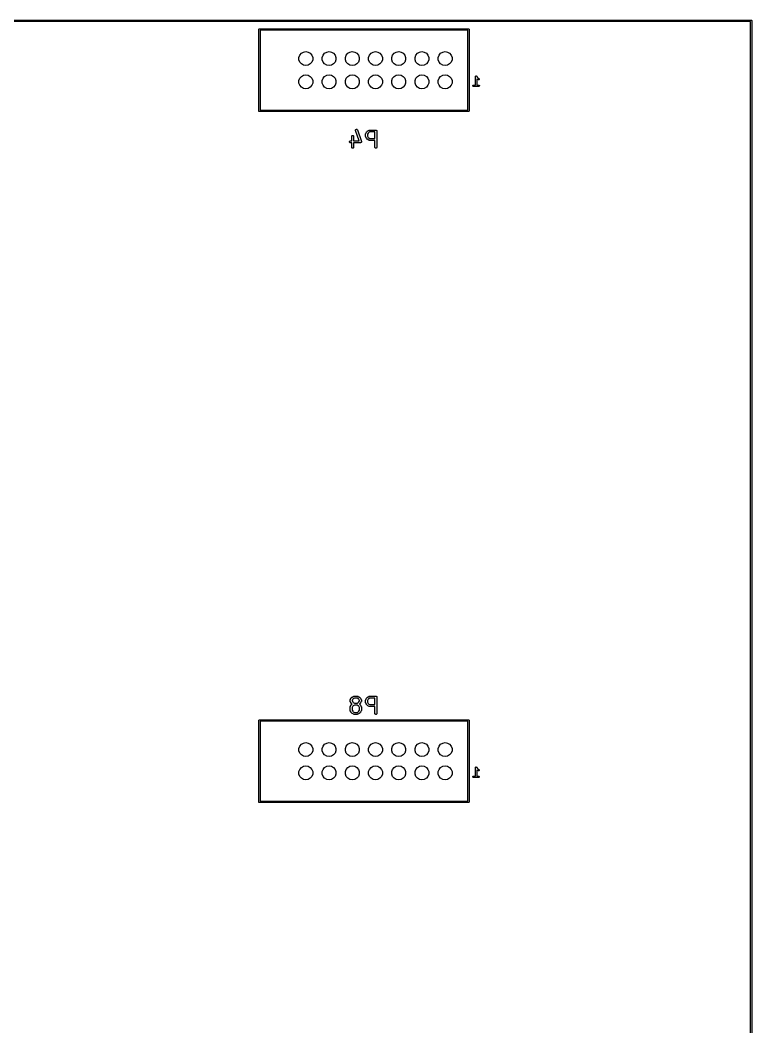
# Model space of a CAD drawing. Extents: x 25 to 346, y -457 to -16.
# Drawn here: x 265.5 to 345.5, y -126.5 to -16.4 of the extents above; entities that cross this region are included whole.
import ezdxf

# ---------------------------------------------------------------- set-up
doc = ezdxf.new("R2010")
doc.units = 0
doc.header["$MEASUREMENT"] = 0
doc.layers.add('BLACK', color=7, linetype='CONTINUOUS')

msp = doc.modelspace()

# ---------------------------------------------------------------- linework, layer by layer
at = {"layer": 'Black'}
for p, q in [((25.4, -16.435), (345.44, -16.435)), ((345.44, -16.435), (345.446, -16.4361)), ((345.446, -16.4361), (345.453, -16.4361)), ((345.453, -16.4361), (345.459, -16.4384)), ((345.459, -16.4384), (345.466, -16.4395)), ((345.466, -16.4395), (345.471, -16.4428)), ((345.471, -16.4428), (345.477, -16.445)), ((345.477, -16.445), (345.483, -16.4493)), ((345.483, -16.4493), (345.488, -16.4525)), ((345.488, -16.4525), (345.492, -16.4576)), ((345.492, -16.4576), (345.497, -16.4618)), ((345.497, -16.4618), (345.501, -16.4675)), ((345.501, -16.4675), (345.505, -16.4725)), ((345.505, -16.4725), (345.507, -16.4787)), ((345.507, -16.4787), (345.51, -16.4843)), ((345.51, -16.4843), (345.512, -16.4908)), ((345.512, -16.4908), (345.514, -16.497)), ((345.514, -16.497), (345.514, -16.5035)), ((345.514, -16.5035), (345.515, -16.51)), ((345.365, -16.585), (25.475, -16.585)), ((291.568, -17.4625), (291.569, -17.456)), ((291.568, -26.3525), (291.568, -17.4625)), ((291.569, -17.4495), (291.571, -17.4433)), ((291.569, -17.456), (291.569, -17.4495)), ((291.571, -17.4433), (291.572, -17.4368)), ((291.572, -17.4368), (291.576, -17.4312)), ((291.576, -17.4312), (291.578, -17.425)), ((291.578, -17.425), (291.582, -17.42)), ((291.582, -17.42), (291.585, -17.4143)), ((291.585, -17.4143), (291.59, -17.4101)), ((291.59, -17.4101), (291.595, -17.405)), ((291.595, -17.405), (291.6, -17.4018)), ((291.6, -17.4018), (291.605, -17.3975)), ((291.605, -17.3975), (291.611, -17.3953)), ((291.611, -17.3953), (291.617, -17.392)), ((291.617, -17.392), (291.624, -17.3909)), ((291.624, -17.3909), (291.63, -17.3886)), ((291.63, -17.3886), (291.636, -17.3886)), ((291.636, -17.3886), (291.643, -17.3875)), ((291.643, -17.3875), (314.503, -17.3875)), ((291.718, -17.5375), (291.718, -26.2775)), ((314.428, -17.5375), (291.718, -17.5375)), ((314.428, -26.2775), (314.428, -17.5375)), ((314.503, -17.3875), (314.509, -17.3886)), ((314.509, -17.3886), (314.516, -17.3886)), ((314.516, -17.3886), (314.522, -17.3909)), ((314.522, -17.3909), (314.528, -17.392)), ((314.528, -17.392), (314.534, -17.3953)), ((314.534, -17.3953), (314.54, -17.3975)), ((314.54, -17.3975), (314.545, -17.4018)), ((314.545, -17.4018), (314.551, -17.405)), ((314.551, -17.405), (314.555, -17.4101)), ((314.555, -17.4101), (314.56, -17.4143)), ((314.56, -17.4143), (314.564, -17.42)), ((314.564, -17.42), (314.568, -17.425)), ((314.568, -17.425), (314.57, -17.4312)), ((314.57, -17.4312), (314.573, -17.4368)), ((314.573, -17.4368), (314.574, -17.4433)), ((314.574, -17.4433), (314.577, -17.4495)), ((314.577, -17.4495), (314.577, -17.456)), ((314.577, -17.456), (314.578, -17.4625)), ((314.578, -17.4625), (314.578, -26.3525)), ((345.365, -456.49), (345.365, -16.585)), ((345.515, -16.51), (345.515, -456.565)), ((295.97, -20.5047), (296.06, -20.255)), ((295.97, -20.7703), (295.97, -20.5047)), ((296.06, -21.02), (295.97, -20.7703)), ((296.06, -20.255), (296.231, -20.0515)), ((296.231, -20.0515), (296.461, -19.9187)), ((296.461, -19.9187), (296.723, -19.8726)), ((296.723, -19.8726), (296.984, -19.9187)), ((296.984, -19.9187), (297.214, -20.0515)), ((297.214, -20.0515), (297.385, -20.255)), ((297.385, -20.255), (297.476, -20.5047)), ((297.476, -20.7703), (297.385, -21.02)), ((297.476, -20.5047), (297.476, -20.7703)), ((298.51, -20.5047), (298.6, -20.255)), ((298.51, -20.7703), (298.51, -20.5047)), ((298.6, -21.02), (298.51, -20.7703)), ((298.6, -20.255), (298.771, -20.0515)), ((298.771, -20.0515), (299.001, -19.9187)), ((299.001, -19.9187), (299.263, -19.8726)), ((299.263, -19.8726), (299.524, -19.9187)), ((299.524, -19.9187), (299.754, -20.0515)), ((299.754, -20.0515), (299.925, -20.255)), ((299.925, -20.255), (300.016, -20.5047)), ((300.016, -20.7703), (299.925, -21.02)), ((300.016, -20.5047), (300.016, -20.7703)), ((301.05, -20.5047), (301.14, -20.255)), ((301.05, -20.7703), (301.05, -20.5047)), ((301.14, -21.02), (301.05, -20.7703)), ((301.14, -20.255), (301.311, -20.0515)), ((301.311, -20.0515), (301.541, -19.9187)), ((301.541, -19.9187), (301.803, -19.8726)), ((301.803, -19.8726), (302.064, -19.9187)), ((302.064, -19.9187), (302.294, -20.0515)), ((302.294, -20.0515), (302.465, -20.255)), ((302.465, -20.255), (302.556, -20.5047)), ((302.556, -20.7703), (302.465, -21.02)), ((302.556, -20.5047), (302.556, -20.7703)), ((303.59, -20.5047), (303.68, -20.255)), ((303.59, -20.7703), (303.59, -20.5047)), ((303.68, -21.02), (303.59, -20.7703)), ((303.68, -20.255), (303.851, -20.0515)), ((303.851, -20.0515), (304.081, -19.9187)), ((304.081, -19.9187), (304.343, -19.8726)), ((304.343, -19.8726), (304.604, -19.9187)), ((304.604, -19.9187), (304.834, -20.0515)), ((304.834, -20.0515), (305.005, -20.255)), ((305.005, -20.255), (305.096, -20.5047)), ((305.096, -20.7703), (305.005, -21.02)), ((305.096, -20.5047), (305.096, -20.7703)), ((306.13, -20.5047), (306.22, -20.255)), ((306.13, -20.7703), (306.13, -20.5047)), ((306.22, -21.02), (306.13, -20.7703)), ((306.22, -20.255), (306.391, -20.0515)), ((306.391, -20.0515), (306.621, -19.9187)), ((306.621, -19.9187), (306.883, -19.8726)), ((306.883, -19.8726), (307.144, -19.9187)), ((307.144, -19.9187), (307.374, -20.0515)), ((307.374, -20.0515), (307.545, -20.255)), ((307.545, -20.255), (307.636, -20.5047)), ((307.636, -20.7703), (307.545, -21.02)), ((307.636, -20.5047), (307.636, -20.7703)), ((308.67, -20.5047), (308.76, -20.255)), ((308.67, -20.7703), (308.67, -20.5047)), ((308.76, -21.02), (308.67, -20.7703)), ((308.76, -20.255), (308.931, -20.0515)), ((308.931, -20.0515), (309.161, -19.9187)), ((309.161, -19.9187), (309.423, -19.8726)), ((309.423, -19.8726), (309.684, -19.9187)), ((309.684, -19.9187), (309.914, -20.0515)), ((309.914, -20.0515), (310.085, -20.255)), ((310.085, -20.255), (310.176, -20.5047)), ((310.176, -20.7703), (310.085, -21.02)), ((310.176, -20.5047), (310.176, -20.7703)), ((311.21, -20.5047), (311.3, -20.255)), ((311.21, -20.7703), (311.21, -20.5047)), ((311.3, -21.02), (311.21, -20.7703)), ((311.3, -20.255), (311.471, -20.0515)), ((311.471, -20.0515), (311.701, -19.9187)), ((311.701, -19.9187), (311.963, -19.8726)), ((311.963, -19.8726), (312.224, -19.9187)), ((312.224, -19.9187), (312.454, -20.0515)), ((312.454, -20.0515), (312.625, -20.255)), ((312.625, -20.255), (312.716, -20.5047)), ((312.716, -20.7703), (312.625, -21.02)), ((312.716, -20.5047), (312.716, -20.7703)), ((296.231, -21.2235), (296.06, -21.02)), ((296.461, -21.3563), (296.231, -21.2235)), ((296.723, -21.4024), (296.461, -21.3563)), ((296.984, -21.3563), (296.723, -21.4024)), ((297.214, -21.2235), (296.984, -21.3563)), ((297.385, -21.02), (297.214, -21.2235)), ((298.771, -21.2235), (298.6, -21.02)), ((299.001, -21.3563), (298.771, -21.2235)), ((299.263, -21.4024), (299.001, -21.3563)), ((299.524, -21.3563), (299.263, -21.4024)), ((299.754, -21.2235), (299.524, -21.3563)), ((299.925, -21.02), (299.754, -21.2235)), ((301.311, -21.2235), (301.14, -21.02)), ((301.541, -21.3563), (301.311, -21.2235)), ((301.803, -21.4024), (301.541, -21.3563)), ((302.064, -21.3563), (301.803, -21.4024)), ((302.294, -21.2235), (302.064, -21.3563)), ((302.465, -21.02), (302.294, -21.2235)), ((303.851, -21.2235), (303.68, -21.02)), ((304.081, -21.3563), (303.851, -21.2235)), ((304.343, -21.4024), (304.081, -21.3563)), ((304.604, -21.3563), (304.343, -21.4024)), ((304.834, -21.2235), (304.604, -21.3563)), ((305.005, -21.02), (304.834, -21.2235)), ((306.391, -21.2235), (306.22, -21.02)), ((306.621, -21.3563), (306.391, -21.2235)), ((306.883, -21.4024), (306.621, -21.3563)), ((307.144, -21.3563), (306.883, -21.4024)), ((307.374, -21.2235), (307.144, -21.3563)), ((307.545, -21.02), (307.374, -21.2235)), ((308.931, -21.2235), (308.76, -21.02)), ((309.161, -21.3563), (308.931, -21.2235)), ((309.423, -21.4024), (309.161, -21.3563)), ((309.684, -21.3563), (309.423, -21.4024)), ((309.914, -21.2235), (309.684, -21.3563)), ((310.085, -21.02), (309.914, -21.2235)), ((311.471, -21.2235), (311.3, -21.02)), ((311.701, -21.3563), (311.471, -21.2235)), ((311.963, -21.4024), (311.701, -21.3563)), ((312.224, -21.3563), (311.963, -21.4024)), ((312.454, -21.2235), (312.224, -21.3563)), ((312.625, -21.02), (312.454, -21.2235)), ((295.97, -23.0447), (296.06, -22.795)), ((295.97, -23.3103), (295.97, -23.0447)), ((296.06, -22.795), (296.231, -22.5915)), ((296.231, -22.5915), (296.461, -22.4587)), ((296.461, -22.4587), (296.723, -22.4126)), ((296.723, -22.4126), (296.984, -22.4587)), ((296.984, -22.4587), (297.214, -22.5915)), ((297.214, -22.5915), (297.385, -22.795)), ((297.385, -22.795), (297.476, -23.0447)), ((297.476, -23.0447), (297.476, -23.3103)), ((298.51, -23.0447), (298.6, -22.795)), ((298.51, -23.3103), (298.51, -23.0447)), ((298.6, -22.795), (298.771, -22.5915)), ((298.771, -22.5915), (299.001, -22.4587)), ((299.001, -22.4587), (299.263, -22.4126)), ((299.263, -22.4126), (299.524, -22.4587)), ((299.524, -22.4587), (299.754, -22.5915)), ((299.754, -22.5915), (299.925, -22.795)), ((299.925, -22.795), (300.016, -23.0447)), ((300.016, -23.0447), (300.016, -23.3103)), ((301.05, -23.0447), (301.14, -22.795)), ((301.05, -23.3103), (301.05, -23.0447)), ((301.14, -22.795), (301.311, -22.5915)), ((301.311, -22.5915), (301.541, -22.4587)), ((301.541, -22.4587), (301.803, -22.4126)), ((301.803, -22.4126), (302.064, -22.4587)), ((302.064, -22.4587), (302.294, -22.5915)), ((302.294, -22.5915), (302.465, -22.795)), ((302.465, -22.795), (302.556, -23.0447)), ((302.556, -23.0447), (302.556, -23.3103)), ((303.59, -23.0447), (303.68, -22.795)), ((303.59, -23.3103), (303.59, -23.0447)), ((303.68, -22.795), (303.851, -22.5915)), ((303.851, -22.5915), (304.081, -22.4587)), ((304.081, -22.4587), (304.343, -22.4126)), ((304.343, -22.4126), (304.604, -22.4587)), ((304.604, -22.4587), (304.834, -22.5915)), ((304.834, -22.5915), (305.005, -22.795)), ((305.005, -22.795), (305.096, -23.0447)), ((305.096, -23.0447), (305.096, -23.3103)), ((306.13, -23.0447), (306.22, -22.795)), ((306.13, -23.3103), (306.13, -23.0447)), ((306.22, -22.795), (306.391, -22.5915)), ((306.391, -22.5915), (306.621, -22.4587)), ((306.621, -22.4587), (306.883, -22.4126)), ((306.883, -22.4126), (307.144, -22.4587)), ((307.144, -22.4587), (307.374, -22.5915)), ((307.374, -22.5915), (307.545, -22.795)), ((307.545, -22.795), (307.636, -23.0447)), ((307.636, -23.0447), (307.636, -23.3103)), ((308.67, -23.0447), (308.76, -22.795)), ((308.67, -23.3103), (308.67, -23.0447)), ((308.76, -22.795), (308.931, -22.5915)), ((308.931, -22.5915), (309.161, -22.4587)), ((309.161, -22.4587), (309.423, -22.4126)), ((309.423, -22.4126), (309.684, -22.4587)), ((309.684, -22.4587), (309.914, -22.5915)), ((309.914, -22.5915), (310.085, -22.795)), ((310.085, -22.795), (310.176, -23.0447)), ((310.176, -23.0447), (310.176, -23.3103)), ((311.21, -23.0447), (311.3, -22.795)), ((311.21, -23.3103), (311.21, -23.0447)), ((311.3, -22.795), (311.471, -22.5915)), ((311.471, -22.5915), (311.701, -22.4587)), ((311.701, -22.4587), (311.963, -22.4126)), ((311.963, -22.4126), (312.224, -22.4587)), ((312.224, -22.4587), (312.454, -22.5915)), ((312.454, -22.5915), (312.625, -22.795)), ((312.625, -22.795), (312.716, -23.0447)), ((312.716, -23.0447), (312.716, -23.3103)), ((315.268, -22.6016), (315.271, -22.593)), ((315.269, -22.6058), (315.268, -22.6016)), ((315.268, -22.6099), (315.269, -22.6058)), ((315.268, -23.5349), (315.268, -22.6099)), ((315.271, -22.593), (315.272, -22.5842)), ((315.272, -22.5842), (315.274, -22.5806)), ((315.274, -22.5806), (315.276, -22.5766)), ((315.276, -22.5766), (315.281, -22.5694)), ((315.281, -22.5694), (315.285, -22.5617)), ((315.285, -22.5617), (315.289, -22.559)), ((315.289, -22.559), (315.291, -22.5556)), ((315.291, -22.5556), (315.298, -22.5507)), ((315.298, -22.5507), (315.305, -22.5449)), ((315.305, -22.5449), (315.309, -22.5435)), ((315.309, -22.5435), (315.313, -22.5412)), ((315.313, -22.5412), (315.321, -22.5391)), ((315.321, -22.5391), (315.33, -22.536)), ((315.33, -22.536), (315.334, -22.536)), ((315.334, -22.536), (315.338, -22.535)), ((315.338, -22.535), (315.347, -22.536)), ((315.347, -22.536), (315.356, -22.536)), ((315.356, -22.536), (315.36, -22.5374)), ((315.36, -22.5374), (315.364, -22.5379)), ((315.364, -22.5379), (315.372, -22.5419)), ((315.372, -22.5419), (315.38, -22.5449)), ((315.38, -22.5449), (315.383, -22.5476)), ((315.383, -22.5476), (315.387, -22.5494)), ((315.387, -22.5494), (315.393, -22.5559)), ((315.393, -22.5559), (315.4, -22.5617)), ((315.4, -22.5617), (315.402, -22.5653)), ((315.402, -22.5653), (315.405, -22.5683)), ((315.405, -22.5683), (315.496, -22.705)), ((315.48, -22.901), (315.418, -22.8386)), ((315.418, -22.8386), (315.418, -23.5349)), ((315.49, -22.9079), (315.48, -22.901)), ((315.5, -22.9151), (315.49, -22.9079)), ((315.496, -22.705), (315.578, -22.7863)), ((315.595, -22.9627), (315.5, -22.9151)), ((315.578, -22.7863), (315.662, -22.8285)), ((315.62, -22.9701), (315.595, -22.9627)), ((315.646, -22.9685), (315.62, -22.9701)), ((315.67, -22.9582), (315.646, -22.9685)), ((315.662, -22.8285), (315.683, -22.844)), ((315.689, -22.9403), (315.67, -22.9582)), ((315.683, -22.844), (315.697, -22.8658)), ((315.7, -22.917), (315.689, -22.9403)), ((315.697, -22.8658), (315.703, -22.8911)), ((315.703, -22.8911), (315.7, -22.917)), ((296.06, -23.56), (295.97, -23.3103)), ((296.231, -23.7635), (296.06, -23.56)), ((296.461, -23.8963), (296.231, -23.7635)), ((296.723, -23.9424), (296.461, -23.8963)), ((296.984, -23.8963), (296.723, -23.9424)), ((297.214, -23.7635), (296.984, -23.8963)), ((297.385, -23.56), (297.214, -23.7635)), ((297.476, -23.3103), (297.385, -23.56)), ((298.6, -23.56), (298.51, -23.3103)), ((298.771, -23.7635), (298.6, -23.56)), ((299.001, -23.8963), (298.771, -23.7635)), ((299.263, -23.9424), (299.001, -23.8963)), ((299.524, -23.8963), (299.263, -23.9424)), ((299.754, -23.7635), (299.524, -23.8963)), ((299.925, -23.56), (299.754, -23.7635)), ((300.016, -23.3103), (299.925, -23.56)), ((301.14, -23.56), (301.05, -23.3103)), ((301.311, -23.7635), (301.14, -23.56)), ((301.541, -23.8963), (301.311, -23.7635)), ((301.803, -23.9424), (301.541, -23.8963)), ((302.064, -23.8963), (301.803, -23.9424)), ((302.294, -23.7635), (302.064, -23.8963)), ((302.465, -23.56), (302.294, -23.7635)), ((302.556, -23.3103), (302.465, -23.56)), ((303.68, -23.56), (303.59, -23.3103)), ((303.851, -23.7635), (303.68, -23.56)), ((304.081, -23.8963), (303.851, -23.7635)), ((304.343, -23.9424), (304.081, -23.8963)), ((304.604, -23.8963), (304.343, -23.9424)), ((304.834, -23.7635), (304.604, -23.8963)), ((305.005, -23.56), (304.834, -23.7635)), ((305.096, -23.3103), (305.005, -23.56)), ((306.22, -23.56), (306.13, -23.3103)), ((306.391, -23.7635), (306.22, -23.56)), ((306.621, -23.8963), (306.391, -23.7635)), ((306.883, -23.9424), (306.621, -23.8963)), ((307.144, -23.8963), (306.883, -23.9424)), ((307.374, -23.7635), (307.144, -23.8963)), ((307.545, -23.56), (307.374, -23.7635)), ((307.636, -23.3103), (307.545, -23.56)), ((308.76, -23.56), (308.67, -23.3103)), ((308.931, -23.7635), (308.76, -23.56)), ((309.161, -23.8963), (308.931, -23.7635)), ((309.423, -23.9424), (309.161, -23.8963)), ((309.684, -23.8963), (309.423, -23.9424)), ((309.914, -23.7635), (309.684, -23.8963)), ((310.085, -23.56), (309.914, -23.7635)), ((310.176, -23.3103), (310.085, -23.56)), ((311.3, -23.56), (311.21, -23.3103)), ((311.471, -23.7635), (311.3, -23.56)), ((311.701, -23.8963), (311.471, -23.7635)), ((311.963, -23.9424), (311.701, -23.8963)), ((312.224, -23.8963), (311.963, -23.9424)), ((312.454, -23.7635), (312.224, -23.8963)), ((312.625, -23.56), (312.454, -23.7635)), ((312.716, -23.3103), (312.625, -23.56)), ((314.983, -23.5969), (314.992, -23.5724)), ((314.983, -23.6229), (314.983, -23.5969)), ((314.992, -23.6474), (314.983, -23.6229)), ((314.992, -23.5724), (315.009, -23.5524)), ((315.009, -23.6673), (314.992, -23.6474)), ((315.009, -23.5524), (315.031, -23.5394)), ((315.031, -23.6804), (315.009, -23.6673)), ((315.031, -23.5394), (315.057, -23.5349)), ((315.057, -23.6849), (315.031, -23.6804)), ((315.057, -23.5349), (315.268, -23.5349)), ((315.629, -23.6849), (315.057, -23.6849)), ((315.418, -23.5349), (315.629, -23.5349)), ((315.629, -23.5349), (315.654, -23.5394)), ((315.654, -23.6804), (315.629, -23.6849)), ((315.654, -23.5394), (315.677, -23.5524)), ((315.677, -23.6673), (315.654, -23.6804)), ((315.677, -23.5524), (315.693, -23.5724)), ((315.693, -23.6474), (315.677, -23.6673)), ((315.693, -23.5724), (315.702, -23.5969)), ((315.702, -23.6229), (315.693, -23.6474)), ((315.702, -23.5969), (315.702, -23.6229)), ((291.569, -26.359), (291.568, -26.3525)), ((291.569, -26.3655), (291.569, -26.359)), ((291.571, -26.3717), (291.569, -26.3655)), ((291.572, -26.3782), (291.571, -26.3717)), ((291.576, -26.3838), (291.572, -26.3782)), ((291.578, -26.39), (291.576, -26.3838)), ((291.582, -26.395), (291.578, -26.39)), ((291.585, -26.4007), (291.582, -26.395)), ((291.59, -26.4049), (291.585, -26.4007)), ((291.595, -26.41), (291.59, -26.4049)), ((291.6, -26.4132), (291.595, -26.41)), ((291.718, -26.2775), (314.428, -26.2775)), ((314.551, -26.41), (314.545, -26.4132)), ((314.555, -26.4049), (314.551, -26.41)), ((314.56, -26.4007), (314.555, -26.4049)), ((314.564, -26.395), (314.56, -26.4007)), ((314.568, -26.39), (314.564, -26.395)), ((314.57, -26.3838), (314.568, -26.39)), ((314.573, -26.3782), (314.57, -26.3838)), ((314.574, -26.3717), (314.573, -26.3782)), ((314.577, -26.3655), (314.574, -26.3717)), ((314.578, -26.3525), (314.577, -26.359)), ((314.577, -26.359), (314.577, -26.3655)), ((291.605, -26.4175), (291.6, -26.4132)), ((291.611, -26.4197), (291.605, -26.4175)), ((291.617, -26.423), (291.611, -26.4197)), ((291.624, -26.4241), (291.617, -26.423)), ((291.63, -26.4264), (291.624, -26.4241)), ((291.636, -26.4264), (291.63, -26.4264)), ((291.643, -26.4275), (291.636, -26.4264)), ((314.503, -26.4275), (291.643, -26.4275)), ((314.509, -26.4264), (314.503, -26.4275)), ((314.516, -26.4264), (314.509, -26.4264)), ((314.522, -26.4241), (314.516, -26.4264)), ((314.528, -26.423), (314.522, -26.4241)), ((314.534, -26.4197), (314.528, -26.423)), ((314.54, -26.4175), (314.534, -26.4197)), ((314.545, -26.4132), (314.54, -26.4175)), ((302.161, -28.4662), (302.168, -28.4295)), ((302.166, -28.5033), (302.161, -28.4662)), ((302.542, -29.6312), (302.166, -28.5033)), ((302.168, -28.4295), (302.188, -28.3975)), ((302.188, -28.3975), (302.217, -28.3742)), ((302.217, -28.3742), (302.253, -28.3624)), ((302.253, -28.3624), (302.29, -28.3634)), ((302.29, -28.3634), (302.325, -28.3772)), ((302.325, -28.3772), (302.353, -28.4021)), ((302.353, -28.4021), (302.371, -28.435)), ((302.371, -28.435), (302.794, -29.705)), ((303.377, -28.6468), (303.462, -28.5622)), ((303.462, -28.5622), (303.476, -28.5523)), ((303.476, -28.5523), (303.49, -28.5419)), ((303.49, -28.5419), (303.66, -28.4573)), ((303.66, -28.4573), (303.665, -28.4555)), ((303.665, -28.4555), (303.671, -28.4524)), ((303.671, -28.4524), (303.683, -28.4502)), ((303.683, -28.4502), (303.695, -28.4466)), ((303.695, -28.4466), (303.702, -28.447)), ((303.702, -28.447), (303.708, -28.4459)), ((303.708, -28.4459), (304.385, -28.4459)), ((304.385, -28.4459), (304.394, -28.4475)), ((304.394, -28.4475), (304.404, -28.4475)), ((304.404, -28.4475), (304.413, -28.4508)), ((304.413, -28.4508), (304.422, -28.4524)), ((304.422, -28.4524), (304.43, -28.4571)), ((304.43, -28.4571), (304.439, -28.4603)), ((304.439, -28.4603), (304.446, -28.4664)), ((304.446, -28.4664), (304.455, -28.4711)), ((304.455, -28.4711), (304.461, -28.4784)), ((304.461, -28.4784), (304.468, -28.4844)), ((304.468, -28.4844), (304.473, -28.4926)), ((304.473, -28.4926), (304.479, -28.4999)), ((304.479, -28.4999), (304.482, -28.5087)), ((304.482, -28.5087), (304.487, -28.5169)), ((304.487, -28.5169), (304.488, -28.5262)), ((304.488, -28.5262), (304.491, -28.5351)), ((304.491, -28.5351), (304.491, -28.5445)), ((304.491, -28.5445), (304.493, -28.5538)), ((304.493, -28.5538), (304.493, -30.3318)), ((301.485, -29.7204), (301.498, -29.6852)), ((301.498, -29.6852), (301.522, -29.6565)), ((301.522, -29.6565), (301.554, -29.6377)), ((301.554, -29.6377), (301.591, -29.6312)), ((301.591, -29.6312), (301.737, -29.6312)), ((301.737, -29.1465), (301.744, -29.1096)), ((301.737, -29.6312), (301.737, -29.1465)), ((301.744, -29.1096), (301.762, -29.0771)), ((301.762, -29.0771), (301.791, -29.053)), ((301.791, -29.053), (301.826, -29.0402)), ((301.826, -29.0402), (301.864, -29.0402)), ((301.864, -29.0402), (301.899, -29.053)), ((301.899, -29.053), (301.928, -29.0771)), ((301.928, -29.0771), (301.947, -29.1096)), ((301.947, -29.1096), (301.953, -29.1465)), ((301.953, -29.1465), (301.953, -29.6312)), ((301.953, -29.6312), (302.542, -29.6312)), ((302.794, -29.705), (302.795, -29.7129)), ((302.795, -29.7129), (302.798, -29.7204)), ((303.261, -28.8925), (303.262, -28.8864)), ((303.261, -29.1465), (303.261, -28.8925)), ((303.262, -29.1526), (303.261, -29.1465)), ((303.262, -28.8802), (303.265, -28.868)), ((303.262, -28.8864), (303.262, -28.8802)), ((303.262, -29.1588), (303.262, -29.1526)), ((303.265, -29.171), (303.262, -29.1588)), ((303.265, -28.868), (303.268, -28.8556)), ((303.268, -29.1834), (303.265, -29.171)), ((303.268, -28.8556), (303.271, -28.8502)), ((303.271, -29.1888), (303.268, -29.1834)), ((303.271, -28.8502), (303.273, -28.8442)), ((303.273, -29.1948), (303.271, -29.1888)), ((303.273, -28.8442), (303.357, -28.6749)), ((303.357, -29.3641), (303.273, -29.1948)), ((303.357, -28.6749), (303.368, -28.661)), ((303.368, -29.378), (303.357, -29.3641)), ((303.368, -28.661), (303.377, -28.6468)), ((303.377, -29.3922), (303.368, -29.378)), ((303.462, -29.4768), (303.377, -29.3922)), ((303.476, -29.4867), (303.462, -29.4768)), ((303.49, -29.4971), (303.476, -29.4867)), ((303.543, -28.7871), (303.477, -28.918)), ((303.477, -28.918), (303.477, -29.121)), ((303.477, -29.121), (303.543, -29.2519)), ((303.66, -29.5817), (303.49, -29.4971)), ((303.602, -28.7272), (303.543, -28.7871)), ((303.543, -29.2519), (303.602, -29.3118)), ((303.733, -28.6618), (303.602, -28.7272)), ((303.602, -29.3118), (303.733, -29.3772)), ((303.665, -29.5835), (303.66, -29.5817)), ((303.671, -29.5866), (303.665, -29.5835)), ((303.683, -29.5888), (303.671, -29.5866)), ((303.695, -29.5924), (303.683, -29.5888)), ((303.702, -29.592), (303.695, -29.5924)), ((303.708, -29.5931), (303.702, -29.592)), ((304.277, -29.5931), (303.708, -29.5931)), ((304.277, -28.6618), (303.733, -28.6618)), ((303.733, -29.3772), (304.277, -29.3772)), ((304.277, -29.3772), (304.277, -28.6618)), ((304.277, -30.3318), (304.277, -29.5931)), ((301.485, -29.7579), (301.485, -29.7204)), ((301.498, -29.7931), (301.485, -29.7579)), ((301.522, -29.8219), (301.498, -29.7931)), ((301.554, -29.8406), (301.522, -29.8219)), ((301.591, -29.8471), (301.554, -29.8406)), ((301.737, -29.8471), (301.591, -29.8471)), ((301.737, -30.3318), (301.737, -29.8471)), ((301.744, -30.3688), (301.737, -30.3318)), ((301.762, -30.4012), (301.744, -30.3688)), ((301.791, -30.4253), (301.762, -30.4012)), ((301.826, -30.4381), (301.791, -30.4253)), ((301.864, -30.4381), (301.826, -30.4381)), ((301.899, -30.4253), (301.864, -30.4381)), ((301.928, -30.4012), (301.899, -30.4253)), ((301.947, -30.3688), (301.928, -30.4012)), ((301.953, -30.3318), (301.947, -30.3688)), ((302.692, -29.8471), (301.953, -29.8471)), ((301.953, -29.8471), (301.953, -30.3318)), ((302.7, -29.8457), (302.692, -29.8471)), ((302.708, -29.8459), (302.7, -29.8457)), ((302.718, -29.8425), (302.708, -29.8459)), ((302.729, -29.8406), (302.718, -29.8425)), ((302.736, -29.8366), (302.729, -29.8406)), ((302.743, -29.8341), (302.736, -29.8366)), ((302.752, -29.8273), (302.743, -29.8341)), ((302.761, -29.8219), (302.752, -29.8273)), ((302.766, -29.8157), (302.761, -29.8219)), ((302.773, -29.8108), (302.766, -29.8157)), ((302.778, -29.8015), (302.773, -29.8108)), ((302.785, -29.7931), (302.778, -29.8015)), ((302.788, -29.7856), (302.785, -29.7931)), ((302.792, -29.7788), (302.788, -29.7856)), ((302.794, -29.7682), (302.792, -29.7788)), ((302.798, -29.7579), (302.794, -29.7682)), ((302.798, -29.7204), (302.798, -29.7313)), ((302.798, -29.7313), (302.8, -29.7421)), ((302.8, -29.7421), (302.798, -29.7499)), ((302.798, -29.7499), (302.798, -29.7579)), ((304.284, -30.3688), (304.277, -30.3318)), ((304.302, -30.4012), (304.284, -30.3688)), ((304.331, -30.4253), (304.302, -30.4012)), ((304.366, -30.4381), (304.331, -30.4253)), ((304.404, -30.4381), (304.366, -30.4381)), ((304.439, -30.4253), (304.404, -30.4381)), ((304.468, -30.4012), (304.439, -30.4253)), ((304.487, -30.3688), (304.468, -30.4012)), ((304.493, -30.3318), (304.487, -30.3688)), ((301.568, -90.7796), (301.569, -90.7735)), ((301.568, -90.8643), (301.568, -90.7796)), ((301.569, -90.8704), (301.568, -90.8643)), ((301.569, -90.7673), (301.572, -90.7551)), ((301.569, -90.7735), (301.569, -90.7673)), ((301.569, -90.8766), (301.569, -90.8704)), ((301.572, -90.8887), (301.569, -90.8766)), ((301.572, -90.7551), (301.574, -90.7427)), ((301.574, -90.9012), (301.572, -90.8887)), ((301.574, -90.7427), (301.577, -90.7373)), ((301.577, -90.9066), (301.574, -90.9012)), ((301.577, -90.7373), (301.579, -90.7313)), ((301.579, -90.9125), (301.577, -90.9066)), ((301.579, -90.7313), (301.664, -90.562)), ((301.664, -91.0819), (301.579, -90.9125)), ((301.579, -91.4933), (301.664, -91.324)), ((301.664, -90.562), (301.674, -90.5481)), ((301.674, -91.0958), (301.664, -91.0819)), ((301.664, -91.324), (301.674, -91.3101)), ((301.674, -90.5481), (301.684, -90.5339)), ((301.684, -91.1099), (301.674, -91.0958)), ((301.674, -91.3101), (301.684, -91.2959)), ((301.684, -90.5339), (301.769, -90.4493)), ((301.769, -91.1946), (301.684, -91.1099)), ((301.684, -91.2959), (301.769, -91.2113)), ((301.769, -90.4493), (301.783, -90.4394)), ((301.781, -91.2029), (301.769, -91.1946)), ((301.769, -91.2113), (301.781, -91.2029)), ((301.783, -90.4394), (301.797, -90.429)), ((301.849, -90.6742), (301.784, -90.8051)), ((301.784, -90.8051), (301.784, -90.8388)), ((301.784, -90.8388), (301.849, -90.9697)), ((301.797, -90.429), (301.966, -90.3444)), ((301.909, -90.6143), (301.849, -90.6742)), ((301.849, -90.9697), (301.909, -91.0295)), ((302.04, -90.5489), (301.909, -90.6143)), ((301.909, -91.0295), (302.04, -91.095)), ((302.04, -91.3109), (301.909, -91.3763)), ((301.966, -90.3444), (301.972, -90.3426)), ((301.972, -90.3426), (301.978, -90.3395)), ((301.978, -90.3395), (301.99, -90.3373)), ((301.99, -90.3373), (302.002, -90.3337)), ((302.002, -90.3337), (302.008, -90.3341)), ((302.008, -90.3341), (302.014, -90.333)), ((302.014, -90.333), (302.353, -90.333)), ((302.328, -90.5489), (302.04, -90.5489)), ((302.04, -91.095), (302.328, -91.095)), ((302.328, -91.3109), (302.04, -91.3109)), ((302.459, -90.6143), (302.328, -90.5489)), ((302.328, -91.095), (302.459, -91.0295)), ((302.459, -91.3763), (302.328, -91.3109)), ((302.353, -90.333), (302.359, -90.3341)), ((302.359, -90.3341), (302.365, -90.3337)), ((302.365, -90.3337), (302.378, -90.3373)), ((302.378, -90.3373), (302.39, -90.3395)), ((302.39, -90.3395), (302.395, -90.3426)), ((302.395, -90.3426), (302.401, -90.3444)), ((302.401, -90.3444), (302.571, -90.429)), ((302.518, -90.6742), (302.459, -90.6143)), ((302.459, -91.0295), (302.518, -90.9697)), ((302.584, -90.8051), (302.518, -90.6742)), ((302.518, -90.9697), (302.584, -90.8388)), ((302.571, -90.429), (302.585, -90.4393)), ((302.584, -90.8388), (302.584, -90.8051)), ((302.585, -90.4393), (302.599, -90.4493)), ((302.599, -91.1946), (302.587, -91.2029)), ((302.587, -91.2029), (302.599, -91.2113)), ((302.599, -90.4493), (302.683, -90.5339)), ((302.683, -91.1099), (302.599, -91.1946)), ((302.599, -91.2113), (302.683, -91.2959)), ((302.683, -90.5339), (302.693, -90.5481)), ((302.693, -91.0958), (302.683, -91.1099)), ((302.683, -91.2959), (302.693, -91.3101)), ((302.693, -90.5481), (302.704, -90.562)), ((302.704, -91.0819), (302.693, -91.0958)), ((302.693, -91.3101), (302.704, -91.324)), ((302.704, -90.562), (302.788, -90.7313)), ((302.788, -90.9125), (302.704, -91.0819)), ((302.704, -91.324), (302.788, -91.4933)), ((302.788, -90.7313), (302.79, -90.7373)), ((302.79, -90.9066), (302.788, -90.9125)), ((302.79, -90.7373), (302.793, -90.7427)), ((302.793, -90.9012), (302.79, -90.9066)), ((302.793, -90.7427), (302.795, -90.7551)), ((302.795, -90.8887), (302.793, -90.9012)), ((302.795, -90.7551), (302.799, -90.7673)), ((302.799, -90.8766), (302.795, -90.8887)), ((302.799, -90.7673), (302.799, -90.7735)), ((302.799, -90.7735), (302.8, -90.7796)), ((302.8, -90.8643), (302.799, -90.8704)), ((302.799, -90.8704), (302.799, -90.8766)), ((302.8, -90.7796), (302.8, -90.8643)), ((303.261, -90.7796), (303.262, -90.7735)), ((303.261, -91.0336), (303.261, -90.7796)), ((303.262, -91.0397), (303.261, -91.0336)), ((303.262, -90.7673), (303.265, -90.7551)), ((303.262, -90.7735), (303.262, -90.7673)), ((303.262, -91.0459), (303.262, -91.0397)), ((303.265, -91.0581), (303.262, -91.0459)), ((303.265, -90.7551), (303.268, -90.7427)), ((303.268, -91.0705), (303.265, -91.0581)), ((303.268, -90.7427), (303.271, -90.7373)), ((303.271, -91.0759), (303.268, -91.0705)), ((303.271, -90.7373), (303.273, -90.7313)), ((303.273, -91.0819), (303.271, -91.0759)), ((303.273, -90.7313), (303.357, -90.562)), ((303.357, -91.2512), (303.273, -91.0819)), ((303.357, -90.562), (303.368, -90.5481)), ((303.368, -91.2651), (303.357, -91.2512)), ((303.368, -90.5481), (303.377, -90.5339)), ((303.377, -91.2793), (303.368, -91.2651)), ((303.377, -90.5339), (303.462, -90.4493)), ((303.462, -91.3639), (303.377, -91.2793)), ((303.462, -90.4493), (303.476, -90.4394)), ((303.476, -90.4394), (303.49, -90.429)), ((303.543, -90.6742), (303.477, -90.8051)), ((303.477, -90.8051), (303.477, -91.0081)), ((303.477, -91.0081), (303.543, -91.139)), ((303.49, -90.429), (303.66, -90.3444)), ((303.602, -90.6143), (303.543, -90.6742)), ((303.543, -91.139), (303.602, -91.1989)), ((303.733, -90.5489), (303.602, -90.6143)), ((303.602, -91.1989), (303.733, -91.2643)), ((303.66, -90.3444), (303.665, -90.3426)), ((303.665, -90.3426), (303.671, -90.3395)), ((303.671, -90.3395), (303.683, -90.3373)), ((303.683, -90.3373), (303.695, -90.3337)), ((303.695, -90.3337), (303.702, -90.3341)), ((303.702, -90.3341), (303.708, -90.333)), ((303.708, -90.333), (304.385, -90.333)), ((304.277, -90.5489), (303.733, -90.5489)), ((303.733, -91.2643), (304.277, -91.2643)), ((304.277, -91.2643), (304.277, -90.5489)), ((304.385, -90.333), (304.394, -90.3346)), ((304.394, -90.3346), (304.404, -90.3346)), ((304.404, -90.3346), (304.413, -90.3379)), ((304.413, -90.3379), (304.422, -90.3395)), ((304.422, -90.3395), (304.43, -90.3442)), ((304.43, -90.3442), (304.439, -90.3474)), ((304.439, -90.3474), (304.446, -90.3535)), ((304.446, -90.3535), (304.455, -90.3582)), ((304.455, -90.3582), (304.461, -90.3655)), ((304.461, -90.3655), (304.468, -90.3715)), ((304.468, -90.3715), (304.473, -90.3797)), ((304.473, -90.3797), (304.479, -90.387)), ((304.479, -90.387), (304.482, -90.3958)), ((304.482, -90.3958), (304.487, -90.404)), ((304.487, -90.404), (304.488, -90.4133)), ((304.488, -90.4133), (304.491, -90.4222)), ((304.491, -90.4222), (304.491, -90.4316)), ((304.491, -90.4316), (304.493, -90.4409)), ((304.493, -90.4409), (304.493, -92.2189)), ((301.568, -91.5416), (301.569, -91.5355)), ((301.568, -91.8803), (301.568, -91.5416)), ((301.569, -91.8864), (301.568, -91.8803)), ((301.569, -91.5293), (301.572, -91.5171)), ((301.569, -91.5355), (301.569, -91.5293)), ((301.569, -91.8926), (301.569, -91.8864)), ((301.572, -91.9047), (301.569, -91.8926)), ((301.572, -91.5171), (301.574, -91.5047)), ((301.574, -91.9172), (301.572, -91.9047)), ((301.574, -91.5047), (301.577, -91.4993)), ((301.577, -91.9226), (301.574, -91.9172)), ((301.577, -91.4993), (301.579, -91.4933)), ((301.579, -91.9285), (301.577, -91.9226)), ((301.664, -92.0979), (301.579, -91.9285)), ((301.674, -92.1118), (301.664, -92.0979)), ((301.684, -92.1259), (301.674, -92.1118)), ((301.769, -92.2106), (301.684, -92.1259)), ((301.783, -92.2205), (301.769, -92.2106)), ((301.797, -92.2308), (301.783, -92.2205)), ((301.849, -91.4362), (301.784, -91.5671)), ((301.784, -91.5671), (301.784, -91.8548)), ((301.784, -91.8548), (301.849, -91.9857)), ((301.966, -92.3155), (301.797, -92.2308)), ((301.909, -91.3763), (301.849, -91.4362)), ((301.849, -91.9857), (301.909, -92.0455)), ((301.909, -92.0455), (302.04, -92.111)), ((301.972, -92.3173), (301.966, -92.3155)), ((301.978, -92.3204), (301.972, -92.3173)), ((301.99, -92.3226), (301.978, -92.3204)), ((302.002, -92.3262), (301.99, -92.3226)), ((302.008, -92.3258), (302.002, -92.3262)), ((302.014, -92.3269), (302.008, -92.3258)), ((302.353, -92.3269), (302.014, -92.3269)), ((302.04, -92.111), (302.328, -92.111)), ((302.328, -92.111), (302.459, -92.0455)), ((302.359, -92.3258), (302.353, -92.3269)), ((302.365, -92.3262), (302.359, -92.3258)), ((302.378, -92.3226), (302.365, -92.3262)), ((302.39, -92.3204), (302.378, -92.3226)), ((302.395, -92.3173), (302.39, -92.3204)), ((302.401, -92.3155), (302.395, -92.3173)), ((302.571, -92.2308), (302.401, -92.3155)), ((302.518, -91.4362), (302.459, -91.3763)), ((302.459, -92.0455), (302.518, -91.9857)), ((302.584, -91.5671), (302.518, -91.4362)), ((302.518, -91.9857), (302.584, -91.8548)), ((302.585, -92.2205), (302.571, -92.2308)), ((302.584, -91.8548), (302.584, -91.5671)), ((302.599, -92.2106), (302.585, -92.2205)), ((302.683, -92.1259), (302.599, -92.2106)), ((302.693, -92.1118), (302.683, -92.1259)), ((302.704, -92.0979), (302.693, -92.1118)), ((302.788, -91.9285), (302.704, -92.0979)), ((302.788, -91.4933), (302.79, -91.4993)), ((302.79, -91.9226), (302.788, -91.9285)), ((302.79, -91.4993), (302.793, -91.5047)), ((302.793, -91.9172), (302.79, -91.9226)), ((302.793, -91.5047), (302.795, -91.5171)), ((302.795, -91.9047), (302.793, -91.9172)), ((302.795, -91.5171), (302.799, -91.5293)), ((302.799, -91.8926), (302.795, -91.9047)), ((302.799, -91.5293), (302.799, -91.5355)), ((302.799, -91.5355), (302.8, -91.5416)), ((302.8, -91.8803), (302.799, -91.8864)), ((302.799, -91.8864), (302.799, -91.8926)), ((302.8, -91.5416), (302.8, -91.8803)), ((303.476, -91.3738), (303.462, -91.3639)), ((303.49, -91.3842), (303.476, -91.3738)), ((303.66, -91.4688), (303.49, -91.3842)), ((303.665, -91.4706), (303.66, -91.4688)), ((303.671, -91.4737), (303.665, -91.4706)), ((303.683, -91.4759), (303.671, -91.4737)), ((303.695, -91.4795), (303.683, -91.4759)), ((303.702, -91.4791), (303.695, -91.4795)), ((303.708, -91.4802), (303.702, -91.4791)), ((304.277, -91.4802), (303.708, -91.4802)), ((304.277, -92.2189), (304.277, -91.4802)), ((304.284, -92.2559), (304.277, -92.2189)), ((304.302, -92.2883), (304.284, -92.2559)), ((304.331, -92.3124), (304.302, -92.2883)), ((304.366, -92.3252), (304.331, -92.3124)), ((304.404, -92.3252), (304.366, -92.3252)), ((304.439, -92.3124), (304.404, -92.3252)), ((304.468, -92.2883), (304.439, -92.3124)), ((304.487, -92.2559), (304.468, -92.2883)), ((304.493, -92.2189), (304.487, -92.2559)), ((291.568, -93.0021), (291.569, -92.9956)), ((291.568, -101.892), (291.568, -93.0021)), ((291.569, -92.9891), (291.571, -92.9829)), ((291.569, -92.9956), (291.569, -92.9891)), ((291.571, -92.9829), (291.572, -92.9764)), ((291.572, -92.9764), (291.576, -92.9708)), ((291.576, -92.9708), (291.578, -92.9646)), ((291.578, -92.9646), (291.582, -92.9596)), ((291.582, -92.9596), (291.585, -92.9539)), ((291.585, -92.9539), (291.59, -92.9497)), ((291.59, -92.9497), (291.595, -92.9446)), ((291.595, -92.9446), (291.6, -92.9414)), ((291.6, -92.9414), (291.605, -92.9371)), ((291.605, -92.9371), (291.611, -92.9349)), ((291.611, -92.9349), (291.617, -92.9316)), ((291.617, -92.9316), (291.624, -92.9305)), ((291.624, -92.9305), (291.63, -92.9282)), ((291.63, -92.9282), (291.636, -92.9282)), ((291.636, -92.9282), (291.643, -92.9271)), ((291.643, -92.9271), (314.503, -92.9271)), ((291.718, -93.0771), (291.718, -101.817)), ((314.428, -93.0771), (291.718, -93.0771)), ((314.428, -101.817), (314.428, -93.0771)), ((314.503, -92.9271), (314.509, -92.9282)), ((314.509, -92.9282), (314.516, -92.9282)), ((314.516, -92.9282), (314.522, -92.9305)), ((314.522, -92.9305), (314.528, -92.9316)), ((314.528, -92.9316), (314.534, -92.9349)), ((314.534, -92.9349), (314.54, -92.9371)), ((314.54, -92.9371), (314.545, -92.9414)), ((314.545, -92.9414), (314.551, -92.9446)), ((314.551, -92.9446), (314.555, -92.9497)), ((314.555, -92.9497), (314.56, -92.9539)), ((314.56, -92.9539), (314.564, -92.9596)), ((314.564, -92.9596), (314.568, -92.9646)), ((314.568, -92.9646), (314.57, -92.9708)), ((314.57, -92.9708), (314.573, -92.9764)), ((314.573, -92.9764), (314.574, -92.9829)), ((314.574, -92.9829), (314.577, -92.9891)), ((314.577, -92.9891), (314.577, -92.9956)), ((314.577, -92.9956), (314.578, -93.0021)), ((314.578, -93.0021), (314.578, -101.892)), ((296.06, -95.7946), (296.231, -95.5911)), ((296.231, -95.5911), (296.461, -95.4583)), ((296.461, -95.4583), (296.723, -95.4122)), ((296.723, -95.4122), (296.984, -95.4583)), ((296.984, -95.4583), (297.214, -95.5911)), ((297.214, -95.5911), (297.385, -95.7946)), ((298.6, -95.7946), (298.771, -95.5911)), ((298.771, -95.5911), (299.001, -95.4583)), ((299.001, -95.4583), (299.263, -95.4122)), ((299.263, -95.4122), (299.524, -95.4583)), ((299.524, -95.4583), (299.754, -95.5911)), ((299.754, -95.5911), (299.925, -95.7946)), ((301.14, -95.7946), (301.311, -95.5911)), ((301.311, -95.5911), (301.541, -95.4583)), ((301.541, -95.4583), (301.803, -95.4122)), ((301.803, -95.4122), (302.064, -95.4583)), ((302.064, -95.4583), (302.294, -95.5911)), ((302.294, -95.5911), (302.465, -95.7946)), ((303.68, -95.7946), (303.851, -95.5911)), ((303.851, -95.5911), (304.081, -95.4583)), ((304.081, -95.4583), (304.343, -95.4122)), ((304.343, -95.4122), (304.604, -95.4583)), ((304.604, -95.4583), (304.834, -95.5911)), ((304.834, -95.5911), (305.005, -95.7946)), ((306.22, -95.7946), (306.391, -95.5911)), ((306.391, -95.5911), (306.621, -95.4583)), ((306.621, -95.4583), (306.883, -95.4122)), ((306.883, -95.4122), (307.144, -95.4583)), ((307.144, -95.4583), (307.374, -95.5911)), ((307.374, -95.5911), (307.545, -95.7946)), ((308.76, -95.7946), (308.931, -95.5911)), ((308.931, -95.5911), (309.161, -95.4583)), ((309.161, -95.4583), (309.423, -95.4122)), ((309.423, -95.4122), (309.684, -95.4583)), ((309.684, -95.4583), (309.914, -95.5911)), ((309.914, -95.5911), (310.085, -95.7946)), ((311.3, -95.7946), (311.471, -95.5911)), ((311.471, -95.5911), (311.701, -95.4583)), ((311.701, -95.4583), (311.963, -95.4122)), ((311.963, -95.4122), (312.224, -95.4583)), ((312.224, -95.4583), (312.454, -95.5911)), ((312.454, -95.5911), (312.625, -95.7946)), ((295.97, -96.0443), (296.06, -95.7946)), ((295.97, -96.3099), (295.97, -96.0443)), ((296.06, -96.5596), (295.97, -96.3099)), ((296.231, -96.7631), (296.06, -96.5596)), ((296.461, -96.8959), (296.231, -96.7631)), ((297.214, -96.7631), (296.984, -96.8959)), ((297.385, -96.5596), (297.214, -96.7631)), ((297.385, -95.7946), (297.476, -96.0443)), ((297.476, -96.3099), (297.385, -96.5596)), ((297.476, -96.0443), (297.476, -96.3099)), ((298.51, -96.0443), (298.6, -95.7946)), ((298.51, -96.3099), (298.51, -96.0443)), ((298.6, -96.5596), (298.51, -96.3099)), ((298.771, -96.7631), (298.6, -96.5596)), ((299.001, -96.8959), (298.771, -96.7631)), ((299.754, -96.7631), (299.524, -96.8959)), ((299.925, -96.5596), (299.754, -96.7631)), ((299.925, -95.7946), (300.016, -96.0443)), ((300.016, -96.3099), (299.925, -96.5596)), ((300.016, -96.0443), (300.016, -96.3099)), ((301.05, -96.0443), (301.14, -95.7946)), ((301.05, -96.3099), (301.05, -96.0443)), ((301.14, -96.5596), (301.05, -96.3099)), ((301.311, -96.7631), (301.14, -96.5596)), ((301.541, -96.8959), (301.311, -96.7631)), ((302.294, -96.7631), (302.064, -96.8959)), ((302.465, -96.5596), (302.294, -96.7631)), ((302.465, -95.7946), (302.556, -96.0443)), ((302.556, -96.3099), (302.465, -96.5596)), ((302.556, -96.0443), (302.556, -96.3099)), ((303.59, -96.0443), (303.68, -95.7946)), ((303.59, -96.3099), (303.59, -96.0443)), ((303.68, -96.5596), (303.59, -96.3099)), ((303.851, -96.7631), (303.68, -96.5596)), ((304.081, -96.8959), (303.851, -96.7631)), ((304.834, -96.7631), (304.604, -96.8959)), ((305.005, -96.5596), (304.834, -96.7631)), ((305.005, -95.7946), (305.096, -96.0443)), ((305.096, -96.3099), (305.005, -96.5596)), ((305.096, -96.0443), (305.096, -96.3099)), ((306.13, -96.0443), (306.22, -95.7946)), ((306.13, -96.3099), (306.13, -96.0443)), ((306.22, -96.5596), (306.13, -96.3099)), ((306.391, -96.7631), (306.22, -96.5596)), ((306.621, -96.8959), (306.391, -96.7631)), ((307.374, -96.7631), (307.144, -96.8959)), ((307.545, -96.5596), (307.374, -96.7631)), ((307.545, -95.7946), (307.636, -96.0443)), ((307.636, -96.3099), (307.545, -96.5596)), ((307.636, -96.0443), (307.636, -96.3099)), ((308.67, -96.0443), (308.76, -95.7946)), ((308.67, -96.3099), (308.67, -96.0443)), ((308.76, -96.5596), (308.67, -96.3099)), ((308.931, -96.7631), (308.76, -96.5596)), ((309.161, -96.8959), (308.931, -96.7631)), ((309.914, -96.7631), (309.684, -96.8959)), ((310.085, -96.5596), (309.914, -96.7631)), ((310.085, -95.7946), (310.176, -96.0443)), ((310.176, -96.3099), (310.085, -96.5596)), ((310.176, -96.0443), (310.176, -96.3099)), ((311.21, -96.0443), (311.3, -95.7946)), ((311.21, -96.3099), (311.21, -96.0443)), ((311.3, -96.5596), (311.21, -96.3099)), ((311.471, -96.7631), (311.3, -96.5596)), ((311.701, -96.8959), (311.471, -96.7631)), ((312.454, -96.7631), (312.224, -96.8959)), ((312.625, -96.5596), (312.454, -96.7631)), ((312.625, -95.7946), (312.716, -96.0443)), ((312.716, -96.3099), (312.625, -96.5596)), ((312.716, -96.0443), (312.716, -96.3099)), ((296.723, -96.942), (296.461, -96.8959)), ((296.984, -96.8959), (296.723, -96.942)), ((299.263, -96.942), (299.001, -96.8959)), ((299.524, -96.8959), (299.263, -96.942)), ((301.803, -96.942), (301.541, -96.8959)), ((302.064, -96.8959), (301.803, -96.942)), ((304.343, -96.942), (304.081, -96.8959)), ((304.604, -96.8959), (304.343, -96.942)), ((306.883, -96.942), (306.621, -96.8959)), ((307.144, -96.8959), (306.883, -96.942)), ((309.423, -96.942), (309.161, -96.8959)), ((309.684, -96.8959), (309.423, -96.942)), ((311.963, -96.942), (311.701, -96.8959)), ((312.224, -96.8959), (311.963, -96.942)), ((295.97, -98.5843), (296.06, -98.3346)), ((295.97, -98.8499), (295.97, -98.5843)), ((296.06, -99.0996), (295.97, -98.8499)), ((296.06, -98.3346), (296.231, -98.1311)), ((296.231, -98.1311), (296.461, -97.9983)), ((296.461, -97.9983), (296.723, -97.9522)), ((296.723, -97.9522), (296.984, -97.9983)), ((296.984, -97.9983), (297.214, -98.1311)), ((297.214, -98.1311), (297.385, -98.3346)), ((297.385, -98.3346), (297.476, -98.5843)), ((297.476, -98.8499), (297.385, -99.0996)), ((297.476, -98.5843), (297.476, -98.8499)), ((298.51, -98.5843), (298.6, -98.3346)), ((298.51, -98.8499), (298.51, -98.5843)), ((298.6, -99.0996), (298.51, -98.8499)), ((298.6, -98.3346), (298.771, -98.1311)), ((298.771, -98.1311), (299.001, -97.9983)), ((299.001, -97.9983), (299.263, -97.9522)), ((299.263, -97.9522), (299.524, -97.9983)), ((299.524, -97.9983), (299.754, -98.1311)), ((299.754, -98.1311), (299.925, -98.3346)), ((299.925, -98.3346), (300.016, -98.5843)), ((300.016, -98.8499), (299.925, -99.0996)), ((300.016, -98.5843), (300.016, -98.8499)), ((301.05, -98.5843), (301.14, -98.3346)), ((301.05, -98.8499), (301.05, -98.5843)), ((301.14, -99.0996), (301.05, -98.8499)), ((301.14, -98.3346), (301.311, -98.1311)), ((301.311, -98.1311), (301.541, -97.9983)), ((301.541, -97.9983), (301.803, -97.9522)), ((301.803, -97.9522), (302.064, -97.9983)), ((302.064, -97.9983), (302.294, -98.1311)), ((302.294, -98.1311), (302.465, -98.3346)), ((302.465, -98.3346), (302.556, -98.5843)), ((302.556, -98.8499), (302.465, -99.0996)), ((302.556, -98.5843), (302.556, -98.8499)), ((303.59, -98.5843), (303.68, -98.3346)), ((303.59, -98.8499), (303.59, -98.5843)), ((303.68, -99.0996), (303.59, -98.8499)), ((303.68, -98.3346), (303.851, -98.1311)), ((303.851, -98.1311), (304.081, -97.9983)), ((304.081, -97.9983), (304.343, -97.9522)), ((304.343, -97.9522), (304.604, -97.9983)), ((304.604, -97.9983), (304.834, -98.1311)), ((304.834, -98.1311), (305.005, -98.3346)), ((305.005, -98.3346), (305.096, -98.5843)), ((305.096, -98.8499), (305.005, -99.0996)), ((305.096, -98.5843), (305.096, -98.8499)), ((306.13, -98.5843), (306.22, -98.3346)), ((306.13, -98.8499), (306.13, -98.5843)), ((306.22, -99.0996), (306.13, -98.8499)), ((306.22, -98.3346), (306.391, -98.1311)), ((306.391, -98.1311), (306.621, -97.9983)), ((306.621, -97.9983), (306.883, -97.9522)), ((306.883, -97.9522), (307.144, -97.9983)), ((307.144, -97.9983), (307.374, -98.1311)), ((307.374, -98.1311), (307.545, -98.3346)), ((307.545, -98.3346), (307.636, -98.5843)), ((307.636, -98.8499), (307.545, -99.0996)), ((307.636, -98.5843), (307.636, -98.8499)), ((308.67, -98.5843), (308.76, -98.3346)), ((308.67, -98.8499), (308.67, -98.5843)), ((308.76, -99.0996), (308.67, -98.8499)), ((308.76, -98.3346), (308.931, -98.1311)), ((308.931, -98.1311), (309.161, -97.9983)), ((309.161, -97.9983), (309.423, -97.9522)), ((309.423, -97.9522), (309.684, -97.9983)), ((309.684, -97.9983), (309.914, -98.1311)), ((309.914, -98.1311), (310.085, -98.3346)), ((310.085, -98.3346), (310.176, -98.5843)), ((310.176, -98.8499), (310.085, -99.0996)), ((310.176, -98.5843), (310.176, -98.8499)), ((311.21, -98.5843), (311.3, -98.3346)), ((311.21, -98.8499), (311.21, -98.5843)), ((311.3, -99.0996), (311.21, -98.8499)), ((311.3, -98.3346), (311.471, -98.1311)), ((311.471, -98.1311), (311.701, -97.9983)), ((311.701, -97.9983), (311.963, -97.9522)), ((311.963, -97.9522), (312.224, -97.9983)), ((312.224, -97.9983), (312.454, -98.1311)), ((312.454, -98.1311), (312.625, -98.3346)), ((312.625, -98.3346), (312.716, -98.5843)), ((312.716, -98.8499), (312.625, -99.0996)), ((312.716, -98.5843), (312.716, -98.8499)), ((315.268, -98.1412), (315.271, -98.1326)), ((315.269, -98.1454), (315.268, -98.1412)), ((315.268, -98.1495), (315.269, -98.1454)), ((315.268, -99.0745), (315.268, -98.1495)), ((315.271, -98.1326), (315.272, -98.1238)), ((315.272, -98.1238), (315.274, -98.1202)), ((315.274, -98.1202), (315.276, -98.1162)), ((315.276, -98.1162), (315.281, -98.109)), ((315.281, -98.109), (315.285, -98.1013)), ((315.285, -98.1013), (315.289, -98.0986)), ((315.289, -98.0986), (315.291, -98.0952)), ((315.291, -98.0952), (315.298, -98.0903)), ((315.298, -98.0903), (315.305, -98.0845)), ((315.305, -98.0845), (315.309, -98.0831)), ((315.309, -98.0831), (315.313, -98.0808)), ((315.313, -98.0808), (315.321, -98.0787)), ((315.321, -98.0787), (315.33, -98.0756)), ((315.33, -98.0756), (315.334, -98.0756)), ((315.334, -98.0756), (315.338, -98.0746)), ((315.338, -98.0746), (315.347, -98.0756)), ((315.347, -98.0756), (315.356, -98.0756)), ((315.356, -98.0756), (315.36, -98.077)), ((315.36, -98.077), (315.364, -98.0775)), ((315.364, -98.0775), (315.372, -98.0815)), ((315.372, -98.0815), (315.38, -98.0845)), ((315.38, -98.0845), (315.383, -98.0872)), ((315.383, -98.0872), (315.387, -98.089)), ((315.387, -98.089), (315.393, -98.0955)), ((315.393, -98.0955), (315.4, -98.1013)), ((315.4, -98.1013), (315.402, -98.1049)), ((315.402, -98.1049), (315.405, -98.1079)), ((315.405, -98.1079), (315.496, -98.2446)), ((315.48, -98.4406), (315.418, -98.3782)), ((315.418, -98.3782), (315.418, -99.0745)), ((315.49, -98.4475), (315.48, -98.4406)), ((315.5, -98.4547), (315.49, -98.4475)), ((315.496, -98.2446), (315.578, -98.3259)), ((315.595, -98.5023), (315.5, -98.4547)), ((315.578, -98.3259), (315.662, -98.3681)), ((315.62, -98.5097), (315.595, -98.5023)), ((315.646, -98.5081), (315.62, -98.5097)), ((315.67, -98.4978), (315.646, -98.5081)), ((315.662, -98.3681), (315.683, -98.3836)), ((315.689, -98.4799), (315.67, -98.4978)), ((315.683, -98.3836), (315.697, -98.4054)), ((315.7, -98.4566), (315.689, -98.4799)), ((315.697, -98.4054), (315.703, -98.4307)), ((315.703, -98.4307), (315.7, -98.4566)), ((296.231, -99.3031), (296.06, -99.0996)), ((296.461, -99.4359), (296.231, -99.3031)), ((296.723, -99.482), (296.461, -99.4359)), ((296.984, -99.4359), (296.723, -99.482)), ((297.214, -99.3031), (296.984, -99.4359)), ((297.385, -99.0996), (297.214, -99.3031)), ((298.771, -99.3031), (298.6, -99.0996)), ((299.001, -99.4359), (298.771, -99.3031)), ((299.263, -99.482), (299.001, -99.4359)), ((299.524, -99.4359), (299.263, -99.482)), ((299.754, -99.3031), (299.524, -99.4359)), ((299.925, -99.0996), (299.754, -99.3031)), ((301.311, -99.3031), (301.14, -99.0996)), ((301.541, -99.4359), (301.311, -99.3031)), ((301.803, -99.482), (301.541, -99.4359)), ((302.064, -99.4359), (301.803, -99.482)), ((302.294, -99.3031), (302.064, -99.4359)), ((302.465, -99.0996), (302.294, -99.3031)), ((303.851, -99.3031), (303.68, -99.0996)), ((304.081, -99.4359), (303.851, -99.3031)), ((304.343, -99.482), (304.081, -99.4359)), ((304.604, -99.4359), (304.343, -99.482)), ((304.834, -99.3031), (304.604, -99.4359)), ((305.005, -99.0996), (304.834, -99.3031)), ((306.391, -99.3031), (306.22, -99.0996)), ((306.621, -99.4359), (306.391, -99.3031)), ((306.883, -99.482), (306.621, -99.4359)), ((307.144, -99.4359), (306.883, -99.482)), ((307.374, -99.3031), (307.144, -99.4359)), ((307.545, -99.0996), (307.374, -99.3031)), ((308.931, -99.3031), (308.76, -99.0996)), ((309.161, -99.4359), (308.931, -99.3031)), ((309.423, -99.482), (309.161, -99.4359)), ((309.684, -99.4359), (309.423, -99.482)), ((309.914, -99.3031), (309.684, -99.4359)), ((310.085, -99.0996), (309.914, -99.3031)), ((311.471, -99.3031), (311.3, -99.0996)), ((311.701, -99.4359), (311.471, -99.3031)), ((311.963, -99.482), (311.701, -99.4359)), ((312.224, -99.4359), (311.963, -99.482)), ((312.454, -99.3031), (312.224, -99.4359)), ((312.625, -99.0996), (312.454, -99.3031)), ((314.983, -99.1365), (314.992, -99.112)), ((314.983, -99.1625), (314.983, -99.1365)), ((314.992, -99.187), (314.983, -99.1625)), ((314.992, -99.112), (315.009, -99.092)), ((315.009, -99.2069), (314.992, -99.187)), ((315.009, -99.092), (315.031, -99.079)), ((315.031, -99.22), (315.009, -99.2069)), ((315.031, -99.079), (315.057, -99.0745)), ((315.057, -99.2245), (315.031, -99.22)), ((315.057, -99.0745), (315.268, -99.0745)), ((315.629, -99.2245), (315.057, -99.2245)), ((315.418, -99.0745), (315.629, -99.0745)), ((315.629, -99.0745), (315.654, -99.079)), ((315.654, -99.22), (315.629, -99.2245)), ((315.654, -99.079), (315.677, -99.092)), ((315.677, -99.2069), (315.654, -99.22)), ((315.677, -99.092), (315.693, -99.112)), ((315.693, -99.187), (315.677, -99.2069)), ((315.693, -99.112), (315.702, -99.1365)), ((315.702, -99.1625), (315.693, -99.187)), ((315.702, -99.1365), (315.702, -99.1625)), ((291.569, -101.899), (291.568, -101.892)), ((291.569, -101.905), (291.569, -101.899)), ((291.571, -101.911), (291.569, -101.905)), ((291.572, -101.918), (291.571, -101.911)), ((291.576, -101.923), (291.572, -101.918)), ((291.578, -101.93), (291.576, -101.923)), ((291.582, -101.935), (291.578, -101.93)), ((291.585, -101.94), (291.582, -101.935)), ((291.59, -101.945), (291.585, -101.94)), ((291.595, -101.95), (291.59, -101.945)), ((291.6, -101.953), (291.595, -101.95)), ((291.605, -101.957), (291.6, -101.953)), ((291.611, -101.959), (291.605, -101.957)), ((291.617, -101.963), (291.611, -101.959)), ((291.624, -101.964), (291.617, -101.963)), ((291.63, -101.966), (291.624, -101.964)), ((291.636, -101.966), (291.63, -101.966)), ((291.643, -101.967), (291.636, -101.966)), ((314.503, -101.967), (291.643, -101.967)), ((291.718, -101.817), (314.428, -101.817)), ((314.509, -101.966), (314.503, -101.967)), ((314.516, -101.966), (314.509, -101.966)), ((314.522, -101.964), (314.516, -101.966)), ((314.528, -101.963), (314.522, -101.964)), ((314.534, -101.959), (314.528, -101.963)), ((314.54, -101.957), (314.534, -101.959)), ((314.545, -101.953), (314.54, -101.957)), ((314.551, -101.95), (314.545, -101.953)), ((314.555, -101.945), (314.551, -101.95)), ((314.56, -101.94), (314.555, -101.945)), ((314.564, -101.935), (314.56, -101.94)), ((314.568, -101.93), (314.564, -101.935)), ((314.57, -101.923), (314.568, -101.93)), ((314.573, -101.918), (314.57, -101.923)), ((314.574, -101.911), (314.573, -101.918)), ((314.577, -101.905), (314.574, -101.911)), ((314.578, -101.892), (314.577, -101.899)), ((314.577, -101.899), (314.577, -101.905))]:
    msp.add_line(p, q, dxfattribs=at)

doc.saveas('drawing.dxf')
